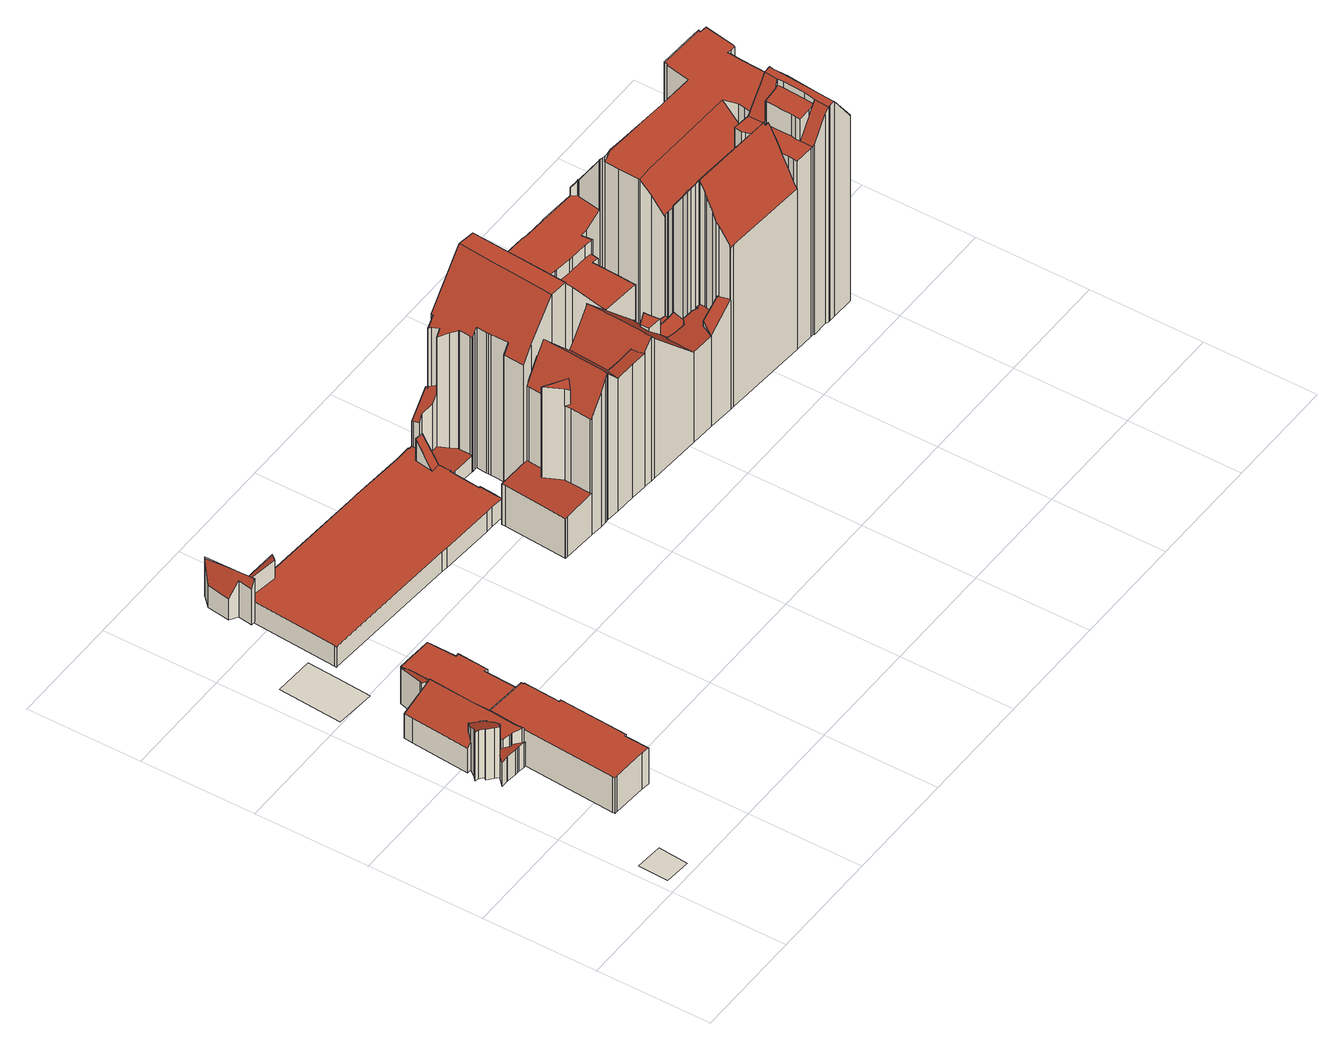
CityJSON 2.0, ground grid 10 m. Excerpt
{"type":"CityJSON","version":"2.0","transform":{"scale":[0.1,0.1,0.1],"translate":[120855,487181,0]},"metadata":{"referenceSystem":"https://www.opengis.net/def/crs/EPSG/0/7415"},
"CityObjects":{
"building1":{"type":"Building","attributes":{"dak_type":"no points","data_area":0,"data_coverage":0,"geconstateerd":false,"gid":17598523,"h_maaiveld":0.97,"kas_warenhuis":false,"lod11_replace":false,"ondergronds_type":"above ground","oorspronkelijkbouwjaar":1005,"pw_actueel":"yes","pw_bron":"ahn3","reconstructie_methode":"tudelft3d-geoflow","reconstruction_skipped":true,"rn":1,"status":"Pand in gebruik","t_run":12.97},"geometry":[{"type":"MultiSurface","lod":"0","boundaries":[[[0,1,2,3]]]}]},
"building2":{"type":"Building","attributes":{"dak_type":"slanted","data_area":21.31,"data_coverage":0.829,"geconstateerd":false,"gid":17598527,"h_dak_50p":4.55,"h_dak_70p":4.78,"h_dak_max":6.63,"h_dak_min":3.34,"h_maaiveld":1.11,"kas_warenhuis":false,"lod11_replace":false,"ondergronds_type":"above ground","oorspronkelijkbouwjaar":1005,"pw_actueel":"yes","pw_bron":"ahn3","reconstructie_methode":"tudelft3d-geoflow","reconstruction_skipped":false,"rmse_lod12":0.75,"rmse_lod13":1.31,"rmse_lod22":0.207,"rn":1,"status":"Pand in gebruik","t_run":114.47,"val3dity_codes_lod12":"[]","val3dity_codes_lod13":"[]","val3dity_codes_lod22":"[]"},"children":["building2-1"]},
"building2-1":{"type":"BuildingPart","parents":["building2"],"geometry":[{"type":"Solid","lod":"2.2","boundaries":[[[[4,5,6,7,8,9,10,11,12,13,14,15,16,17,18,19,20,21,22,23,24,25,26,27,28,29,30]],[[31,32,33,34]],[[35,36,37,38]],[[39,28,27,40]],[[41,7,6,42]],[[43,44,45,46]],[[47,20,19,48]],[[40,27,26,49]],[[50,24,23,51]],[[52,21,20,47]],[[46,45,18,17,53]],[[48,19,18,45]],[[38,37,29,28,39]],[[54,15,14,55]],[[56,30,29,37]],[[57,4,30,56]],[[58,59,60,61]],[[62,8,7,41]],[[42,6,5,63]],[[49,26,25,64]],[[65,66,67,68]],[[53,17,16,69]],[[69,16,15,54]],[[70,22,21,52]],[[68,67,71,72]],[[51,23,22,70]],[[64,25,24,50]],[[73,13,12,74]],[[55,14,13,73]],[[72,71,75,76]],[[77,78,44,43]],[[79,80,78,77]],[[81,82,83,84]],[[82,85,86,87]],[[87,86,88,89]],[[84,83,66,65]],[[61,60,85,82,81]],[[76,75,90,91]],[[91,90,80,79]],[[59,11,10,92]],[[92,10,9,93]],[[74,12,11,59,58]],[[93,9,8,62]],[[63,5,4,57]],[[89,88,94,95]],[[95,94,32,31]],[[34,33,36,35]],[[65,68,72,76,91,79,77,43,46,53,69,54,55,73,74,58,61,81,84]],[[32,94,88,86,85,60,59,92,93,62,41,42,63,57,56,37,36,33]],[[38,39,40,49,64,50,51,70,52,47,48,45,44,78,80,90,75,71,67,66,83,82,87,89,95,31,34,35]]]],"semantics":{"surfaces":[{"type":"GroundSurface"},{"type":"WallSurface","on_footprint_edge":false},{"type":"WallSurface","on_footprint_edge":true},{"type":"RoofSurface"}],"values":[[0,1,1,2,2,1,2,2,2,2,2,2,2,2,2,2,1,2,2,2,1,2,2,2,1,2,2,2,2,1,1,1,1,1,1,1,1,1,1,2,2,2,2,2,1,1,1,3,3,3]]}}]},
"building3":{"type":"Building","attributes":{"dak_type":"horizontal","data_area":43.42,"data_coverage":0.924,"geconstateerd":false,"gid":17598525,"h_dak_50p":4.78,"h_dak_70p":4.79,"h_dak_max":4.99,"h_dak_min":4.66,"h_maaiveld":1.18,"kas_warenhuis":false,"lod11_replace":false,"ondergronds_type":"above ground","oorspronkelijkbouwjaar":1005,"pw_actueel":"yes","pw_bron":"ahn3","reconstructie_methode":"tudelft3d-geoflow","reconstruction_skipped":false,"rmse_lod12":0.025,"rmse_lod13":0.0248,"rmse_lod22":0.0235,"rn":1,"status":"Pand in gebruik","t_run":84.15,"val3dity_codes_lod12":"[]","val3dity_codes_lod13":"[]","val3dity_codes_lod22":"[]"},"children":["building3-1"]},
"building3-1":{"type":"BuildingPart","parents":["building3"],"geometry":[{"type":"Solid","lod":"2.2","boundaries":[[[[96,97,98,99,100,101,102,103,104,105,106,107,108,109,110,111]],[[112,100,99,113]],[[113,99,98,114]],[[115,111,110,116]],[[117,96,111,115]],[[118,108,107,119]],[[120,101,100,112]],[[121,103,102,122]],[[122,102,101,120]],[[123,104,103,121]],[[114,98,97,124]],[[124,97,96,117]],[[125,109,108,118]],[[116,110,109,125]],[[126,105,104,123]],[[127,106,105,126]],[[119,107,106,127]],[[119,127,126,123,121,122,120,112,113,114,124,117,115,116,125,118]]]],"semantics":{"surfaces":[{"type":"GroundSurface"},{"type":"WallSurface","on_footprint_edge":true},{"type":"RoofSurface"}],"values":[[0,1,1,1,1,1,1,1,1,1,1,1,1,1,1,1,1,2]]}}]},
"building4":{"type":"Building","attributes":{"dak_type":"slanted","data_area":1.14,"data_coverage":0.863,"geconstateerd":false,"gid":17598517,"h_dak_50p":4.83,"h_dak_70p":4.89,"h_dak_max":4.95,"h_dak_min":4.67,"h_maaiveld":1.17,"kas_warenhuis":false,"lod11_replace":false,"ondergronds_type":"above ground","oorspronkelijkbouwjaar":1005,"pw_actueel":"yes","pw_bron":"ahn3","reconstructie_methode":"tudelft3d-geoflow","reconstruction_skipped":false,"rmse_lod12":0.136,"rmse_lod13":0.136,"rmse_lod22":0.116,"rn":1,"status":"Pand in gebruik","t_run":45.29,"val3dity_codes_lod12":"[]","val3dity_codes_lod13":"[]","val3dity_codes_lod22":"[]"},"children":["building4-1"]},
"building4-1":{"type":"BuildingPart","parents":["building4"],"geometry":[{"type":"Solid","lod":"2.2","boundaries":[[[[128,129,130,131,132,133,134]],[[135,134,133,136]],[[136,133,132,137]],[[138,128,134,135]],[[137,132,131,139]],[[140,129,128,138]],[[141,130,129,140]],[[139,131,130,141]],[[140,138,135,136,137,139,141]]]],"semantics":{"surfaces":[{"type":"GroundSurface"},{"type":"WallSurface","on_footprint_edge":true},{"type":"RoofSurface"}],"values":[[0,1,1,1,1,1,1,1,2]]}}]},
"building5":{"type":"Building","attributes":{"dak_type":"horizontal","data_area":24.01,"data_coverage":0.89,"geconstateerd":false,"gid":17598515,"h_dak_50p":4.69,"h_dak_70p":4.72,"h_dak_max":4.9,"h_dak_min":4.61,"h_maaiveld":1.25,"kas_warenhuis":false,"lod11_replace":false,"ondergronds_type":"above ground","oorspronkelijkbouwjaar":1005,"pw_actueel":"yes","pw_bron":"ahn3","reconstructie_methode":"tudelft3d-geoflow","reconstruction_skipped":false,"rmse_lod12":0.0453,"rmse_lod13":0.0449,"rmse_lod22":0.0235,"rn":1,"status":"Pand in gebruik","t_run":69.12,"val3dity_codes_lod12":"[]","val3dity_codes_lod13":"[]","val3dity_codes_lod22":"[]"},"children":["building5-1"]},
"building5-1":{"type":"BuildingPart","parents":["building5"],"geometry":[{"type":"Solid","lod":"2.2","boundaries":[[[[142,143,144,145,146,147,148,149,150,151,152,153,154,155,156,157]],[[158,148,147,159]],[[159,147,146,160]],[[161,156,155,162]],[[163,143,142,164]],[[165,145,144,166]],[[160,146,145,165]],[[167,154,153,168]],[[162,155,154,167]],[[168,153,152,169]],[[170,150,149,171]],[[171,149,148,158]],[[169,152,151,172]],[[166,144,143,163]],[[164,142,157,173]],[[172,151,150,170]],[[173,157,156,161]],[[168,169,172,170,171,158,159,160,165,166,163,164,173,161,162,167]]]],"semantics":{"surfaces":[{"type":"GroundSurface"},{"type":"WallSurface","on_footprint_edge":true},{"type":"RoofSurface"}],"values":[[0,1,1,1,1,1,1,1,1,1,1,1,1,1,1,1,1,2]]}}]},
"building6":{"type":"Building","attributes":{"dak_type":"no points","data_area":0,"data_coverage":0,"geconstateerd":false,"gid":17598519,"h_maaiveld":1.18,"kas_warenhuis":false,"lod11_replace":false,"ondergronds_type":"above ground","oorspronkelijkbouwjaar":1005,"pw_actueel":"yes","pw_bron":"ahn3","reconstructie_methode":"tudelft3d-geoflow","reconstruction_skipped":true,"rn":1,"status":"Pand in gebruik","t_run":30.95},"geometry":[{"type":"MultiSurface","lod":"0","boundaries":[[[174,175,176,177,178]]]}]},
"building7":{"type":"Building","attributes":{"dak_type":"slanted","data_area":2.9,"data_coverage":0.989,"geconstateerd":false,"gid":17598529,"h_dak_50p":4.79,"h_dak_70p":4.87,"h_dak_max":5,"h_dak_min":3.23,"h_maaiveld":1.32,"kas_warenhuis":false,"lod11_replace":false,"ondergronds_type":"above ground","oorspronkelijkbouwjaar":1005,"pw_actueel":"yes","pw_bron":"ahn3","reconstructie_methode":"tudelft3d-geoflow","reconstruction_skipped":false,"rmse_lod12":0.595,"rmse_lod13":0.755,"rmse_lod22":0.177,"rn":1,"status":"Pand in gebruik","t_run":40.43,"val3dity_codes_lod12":"[]","val3dity_codes_lod13":"[]","val3dity_codes_lod22":"[]"},"children":["building7-1"]},
"building7-1":{"type":"BuildingPart","parents":["building7"],"geometry":[{"type":"Solid","lod":"2.2","boundaries":[[[[179,180,181,182,183,184,185,186]],[[187,184,183,188]],[[189,182,181,190]],[[190,181,180,191]],[[192,186,185,193]],[[194,179,186,192]],[[191,180,179,194]],[[193,185,184,187]],[[188,183,182,189]],[[189,190,191,194,192,193,187,188]]]],"semantics":{"surfaces":[{"type":"GroundSurface"},{"type":"WallSurface","on_footprint_edge":true},{"type":"RoofSurface"}],"values":[[0,1,1,1,1,1,1,1,1,2]]}}]},
"building8":{"type":"Building","attributes":{"dak_type":"slanted","data_area":401.01,"data_coverage":0.884,"geconstateerd":false,"gid":17598534,"h_dak_50p":14.51,"h_dak_70p":17.62,"h_dak_max":20.43,"h_dak_min":2.55,"h_maaiveld":1.09,"kas_warenhuis":false,"lod11_replace":false,"ondergronds_type":"above ground","oorspronkelijkbouwjaar":1730,"pw_actueel":"yes","pw_bron":"ahn3","reconstructie_methode":"tudelft3d-geoflow","reconstruction_skipped":false,"rmse_lod12":8.68,"rmse_lod13":1.57,"rmse_lod22":0.309,"rn":1,"status":"Pand in gebruik","t_run":903.51,"val3dity_codes_lod12":"[]","val3dity_codes_lod13":"[]","val3dity_codes_lod22":"[]"},"children":["building8-1"]},
"building8-1":{"type":"BuildingPart","parents":["building8"],"geometry":[{"type":"Solid","lod":"2.2","boundaries":[[[[195,196,197,198,199,200,201,202,203,204,205,206,207,208,209,210,211,212,213,214,215,216,217,218,219,220,221,222,223,224,225,226,227,228,229,230,231,232,233,234,235,236,237,238,239,240,241,242,243,244,245,246,247,248,249,250,251,252,253,254,255,256,257,258,259,260,261,262,263,264,265,266,267,268,269,270,271,272,273,274,275,276,277,278,279]],[[280,244,243,281]],[[282,267,266,283]],[[283,266,265,284]],[[285,227,226,286]],[[287,222,221,288]],[[289,273,272,290]],[[291,207,206,292]],[[293,291,294,295]],[[296,225,224,297]],[[298,299,300,301]],[[302,242,241,303]],[[303,241,240,304]],[[305,209,208,306]],[[306,208,207,291,293]],[[307,308,309,310]],[[311,249,248,312]],[[313,314,315,316]],[[317,253,252,318]],[[318,252,251,319]],[[320,321,322,323]],[[301,300,324,325]],[[326,223,222,287]],[[327,258,257,328]],[[325,324,256,255,329]],[[330,331,299,298]],[[331,330,332]],[[333,228,227,285]],[[334,239,238,335]],[[335,238,237,336]],[[337,197,196,338]],[[338,196,195,339]],[[340,278,277,341]],[[342,343,274,273,289]],[[344,276,275,345]],[[346,328,257,256,324]],[[347,348,349,314,313]],[[350,351,352,353]],[[354,220,219,351,350]],[[355,250,249,311]],[[356,357,336,358]],[[359,334,357,356]],[[360,304,240,239,334,359]],[[361,327,362,363]],[[364,232,231,365]],[[366,367,368,369]],[[370,199,198,371]],[[316,315,372,373,374]],[[292,206,205,375]],[[376,377,378,379]],[[380,200,199,370]],[[381,259,258,327,361]],[[323,322,382,383]],[[363,362,383,384]],[[384,383,382,385,386]],[[387,218,217,388,389]],[[286,226,225,296]],[[319,251,250,355]],[[390,211,210,391]],[[392,393,394,395]],[[396,397,393,392]],[[398,233,232,364,399]],[[399,364,400,401]],[[402,403,404,405]],[[406,271,270,407]],[[408,213,212,409]],[[410,236,235,411,412]],[[413,414,415,416]],[[309,417,310]],[[310,417,418,419]],[[419,418,414,413]],[[417,309,403,402]],[[420,214,213,408]],[[365,231,230,421]],[[422,269,268,423]],[[424,344,367,366]],[[341,277,276,344,424]],[[425,426,427]],[[428,429,430,431]],[[432,433,434,435,436]],[[386,385,429,428]],[[329,255,254,437]],[[438,439,440,441]],[[442,203,202,443]],[[444,391,210,209,305]],[[379,378,391,444]],[[297,224,223,326]],[[353,352,445,446]],[[290,272,271,406]],[[423,268,267,282]],[[339,195,279,447]],[[435,434,348,347]],[[436,435,448,449]],[[295,294,377,376]],[[421,230,229,450]],[[450,229,228,333]],[[373,372,321,320]],[[374,373,451,452]],[[452,451,328,346]],[[407,270,269,422]],[[453,246,245,454,455]],[[456,260,259,381]],[[454,245,244,280]],[[457,458,304,360]],[[281,243,242,302]],[[358,336,237,236,410]],[[437,254,253,317]],[[459,261,260,456]],[[427,426,460,461]],[[462,463,464,465]],[[466,247,246,453]],[[401,400,397,396]],[[312,248,247,466]],[[455,454,458,457]],[[467,468,431,469]],[[409,212,211,390]],[[351,219,218,387]],[[288,221,220,354]],[[470,471,472]],[[473,474,475,476]],[[477,478,479,480]],[[481,215,214,420]],[[388,217,216,482]],[[482,216,215,481]],[[483,484,405,485]],[[485,405,404,486,487]],[[389,388,484,483]],[[487,486,463,462]],[[441,440,488,489]],[[490,465,464,439,438]],[[446,445,465,490]],[[476,475,478,477]],[[491,492,493,494]],[[469,431,430,495,492,491]],[[492,495,349,348]],[[494,493,496,497]],[[497,496,498,499]],[[500,499,498,433,432]],[[395,394,499,500]],[[449,448,501]],[[502,204,203,442]],[[375,205,204,502]],[[284,265,264,503]],[[503,264,263,504]],[[480,479,468,467]],[[411,235,234,505]],[[505,234,233,398]],[[412,411,506,507]],[[506,508,507]],[[507,508,471,470]],[[443,202,201,509]],[[509,201,200,380]],[[447,279,278,340]],[[489,488,510,511]],[[512,262,261,459]],[[504,263,262,513]],[[513,262,512]],[[416,415,514]],[[369,368,308,307]],[[345,275,274,343]],[[511,510,343,342]],[[371,198,197,337]],[[461,460,474,473]],[[357,334,335,336]],[[328,451,373,320,323,383,362,327]],[[295,376,379,444,305,306,293]],[[467,469,491,494,497,499,394,393,397,400,364,365,421,450,333,285,515,425,427,461,473,476,477,480]],[[321,372,315,314,349,495,430,429,385,382,322]],[[316,374,452,346,324,300,299,331,332,516,517,518]],[[281,302,303,304,458,454,280]],[[519,520,521,522,523,524,475,474,460,426,425,515,285,286,296,525,513,512,459,456,381]],[[366,369,307,514,415,414,418,417,402,405,484,388,482,481,420,408,409,390,391,378,377,294,291,292,375,502,442,443,509,380,370,371,337,338,339,447,340,341,424]],[[485,487,462,465,445,352,351,387,389,483]],[[308,368,367,344,345,343,510,488,440,439,464,463,486,404,403,309]],[[433,498,496,493,492,348,434]],[[489,511,342,289,290,406,407,422,423,282,283,284,503,504,526,527,528,529,530,531,297,326,287,288,354,350,353,446,490,438,441]],[[524,523,522,521,520,519,381,361,363,384,386,428,431,468,479,478,475]],[[471,508,506,411,505,398,399,401,396,392,395,500,432,436,449,501,532,533,472]],[[507,470,472,533,532,501,448,435,347,313,316,518,517,516,332,330,298,301,325,329,437,317,318,319,355,311,312,466,453,455,457,360,359,356,358,410,412]],[[513,525,296,297,531,530,529,528,527,526,504]],[[416,514,307,310,419,413]]]],"semantics":{"surfaces":[{"type":"GroundSurface"},{"type":"WallSurface","on_footprint_edge":true},{"type":"WallSurface","on_footprint_edge":false},{"type":"RoofSurface"}],"values":[[0,1,1,1,1,1,1,1,2,1,2,1,1,1,1,2,1,2,1,1,2,2,1,1,1,2,2,1,1,1,1,1,1,1,1,1,2,2,1,1,2,2,1,2,1,2,1,2,1,2,1,1,2,2,2,1,1,1,1,2,2,1,2,2,1,1,1,2,2,2,2,2,1,1,1,2,1,2,2,2,2,1,2,1,1,2,1,2,1,1,1,2,2,2,1,1,2,2,2,1,1,1,1,2,1,1,1,1,2,2,1,2,1,2,2,1,1,1,2,2,2,1,1,1,2,2,2,2,2,2,2,2,2,2,2,2,2,2,2,2,1,1,1,1,2,1,1,2,2,2,1,1,1,2,1,1,1,2,2,1,2,1,2,3,3,3,3,3,3,3,3,3,3,3,3,3,3,3,3,3,3]]}}]},
"building9":{"type":"Building","attributes":{"dak_type":"slanted","data_area":174.55,"data_coverage":0.864,"geconstateerd":false,"gid":17599100,"h_dak_50p":14.82,"h_dak_70p":19.44,"h_dak_max":22.4,"h_dak_min":4.49,"h_maaiveld":0.493,"kas_warenhuis":false,"lod11_replace":false,"ondergronds_type":"above ground","oorspronkelijkbouwjaar":1005,"pw_actueel":"yes","pw_bron":"ahn3","reconstructie_methode":"tudelft3d-geoflow","reconstruction_skipped":false,"rmse_lod12":6.31,"rmse_lod13":1.42,"rmse_lod22":0.278,"rn":1,"status":"Pand in gebruik","t_run":530.34,"val3dity_codes_lod12":"[]","val3dity_codes_lod13":"[]","val3dity_codes_lod22":"[]"},"children":["building9-1"]},
"building9-1":{"type":"BuildingPart","parents":["building9"],"geometry":[{"type":"Solid","lod":"2.2","boundaries":[[[[534,535,536,537,538,539,540,541,542,543,544,545,546,547,548,549,550,551,552,553,554,555,556,557,558,559,560,561,562,563,564,565,566,567,568,569,570,571,572,573,574,575,576,577,578,579,580,581,582,583,584,585,586,587,588,589,590,591,592]],[[593,594,595,596]],[[597,558,557,598,599]],[[600,561,560,601]],[[602,540,539,603]],[[604,605,606]],[[607,550,549,608]],[[605,604,609,610]],[[611,579,578,612]],[[599,598,613,614]],[[615,563,562,616]],[[617,576,575,618]],[[619,620,621,622]],[[623,541,540,602]],[[624,544,543,625]],[[626,627,628,629]],[[630,547,546,631]],[[632,570,569,633]],[[634,556,555,635]],[[636,545,544,624]],[[637,542,541,623]],[[638,553,552,639]],[[640,641,642,643,644]],[[644,643,645,594,593]],[[646,559,558,597]],[[647,648,649,650]],[[651,652,653,654]],[[655,566,565,653]],[[601,560,559,646]],[[612,578,577,656]],[[657,658,659,660]],[[661,662,648,647]],[[663,664,665,666,667]],[[668,669,664,663]],[[670,592,591,671]],[[672,673,674]],[[656,577,576,617]],[[675,676,662,661]],[[677,678,676,675,679]],[[680,585,584,681]],[[610,609,682,683]],[[679,675,684,685]],[[686,687,688,689]],[[650,649,687,686]],[[690,691,692,693]],[[633,569,568,694]],[[695,548,547,630]],[[696,588,587,697]],[[618,575,574,698,699]],[[629,628,652,651]],[[635,555,554,700]],[[622,621,701,702,703]],[[704,705,567,566,655]],[[706,707,708,709]],[[697,587,586,710]],[[711,712,713,714]],[[715,716,712,711]],[[616,562,561,600]],[[698,574,573,717]],[[699,698,718,719]],[[720,580,579,611]],[[721,581,580,720]],[[681,584,583,722]],[[723,590,589,724]],[[725,586,585,680]],[[726,727,728,729]],[[703,702,727,726]],[[729,728,730,731]],[[732,733,716,715]],[[734,735,736,737]],[[639,552,551,738]],[[739,740,738,741]],[[598,557,556,634]],[[614,613,642,641]],[[641,640,742]],[[683,682,673,672]],[[694,568,567,705]],[[743,744,745]],[[717,573,572,746]],[[747,748,749,750]],[[700,554,553,638]],[[751,752,753]],[[666,665,658,657]],[[667,666,754,755]],[[756,757,758,759]],[[759,758,760,761]],[[761,760,691,690]],[[762,763,764,765]],[[766,767,768,769]],[[710,586,725]],[[722,583,582,770]],[[770,582,581,721]],[[731,730,771,772]],[[772,771,773,774]],[[693,692,775,776]],[[763,762,606]],[[746,572,571,707,706]],[[777,534,592,670]],[[714,713,674]],[[724,589,588,696]],[[737,736,705,704]],[[750,749,735,734]],[[689,688,778,779]],[[780,781,782,783,784]],[[779,778,785,786]],[[787,788,781,780]],[[786,785,788,787]],[[625,543,542,637]],[[608,549,548,695]],[[789,790,744,743]],[[752,751,790,789]],[[631,546,545,636]],[[741,738,551,550,607]],[[603,539,538,791]],[[791,538,537,792]],[[793,794,791]],[[594,645,795,796]],[[796,795,740,739]],[[596,595,742]],[[660,659,797,798]],[[799,800,801,802]],[[783,782,800,799]],[[784,783,803]],[[804,805,748,747]],[[702,701,805,804]],[[709,708,620,619]],[[707,571,570,632]],[[798,797,794,793]],[[755,754,806]],[[806,754,792,807]],[[808,536,535,809]],[[810,811,809,812]],[[807,792,537,536,808]],[[654,653,565,564,813]],[[814,815,816,817]],[[817,816,818,819]],[[820,821,822,823]],[[819,818,824,825]],[[826,827,815,814]],[[825,824,827,826]],[[813,564,563,615]],[[828,829,627,626]],[[774,773,678,677]],[[830,831,829,828]],[[823,822,831,830]],[[802,801,821,820]],[[832,833,669,668]],[[685,684,833,832]],[[719,718,834,835]],[[835,834,836]],[[769,768,836]],[[776,775,767,766]],[[765,764,733,732]],[[757,756,837]],[[838,839,811,810]],[[839,838,837]],[[812,809,535,534,777]],[[671,591,590,723]],[[673,682,609,604,606,762,765,732,715,711,714,674]],[[738,740,795,645,643,642,613,598,634,635,700,638,639]],[[721,720,611,840,841,842,843,844,697,710,725,680,681,722,770]],[[724,696,697,844,843,842,841,840,611,612,845,605,610,683,672,846]],[[847,848,790,751,753,849,850,851,625,637,623,852,853,854,855,616,600,601,856]],[[752,789,743,745,857,858,636,624,625,851,850,849,753]],[[636,858,857,745,744,790,848,847,856,601,646,597,859,860,861,862,863,864,631]],[[863,862,861,860,859,597,599,614,641,742,595,594,796,739,741,607,608,695,630,631,864]],[[596,742,640,644,593]],[[656,617,618,865,866,763,606,605,845,612]],[[620,708,707,632,633,694,705,736,735,749,748,805,701,621]],[[792,754,666,657,660,798,793,791]],[[813,615,616,855,854,853,852,623,602,603,867,868,803,783,799,802,820,823,830,828,626,629,651,654],[824,818,816,815,827]],[[825,826,814,817,819]],[[679,685,832,668,663,667,755,806,807,808,809,811,839,837,756,759,761,690,869,677]],[[833,684,675,661,647,650,686,689,779,786,787,780,784,803,868,867,603,791,794,797,659,658,665,664,669]],[[836,834,718,698,717,746,706,709,619,622,703,726,729,731,772,774,677,869,690,693,776,766,769]],[[674,713,712,870,871,670,671,723,724,846,672]],[[812,777,670,871,870,712,716,733,764,763,866,865,618,699,719,835,836,768,767,775,692,691,760,758,757,837,838,810]],[[728,727,702,804,747,750,734,737,704,655,653,652,628,627,829,831,822,821,801,800,782,781,788,785,778,688,687,649,648,662,676,678,773,771,730]]]],"semantics":{"surfaces":[{"type":"GroundSurface"},{"type":"WallSurface","on_footprint_edge":false},{"type":"WallSurface","on_footprint_edge":true},{"type":"RoofSurface"}],"values":[[0,1,2,2,2,1,2,1,2,1,2,2,1,2,2,1,2,2,2,2,2,2,1,1,2,1,1,2,2,2,1,1,1,1,2,1,2,1,1,2,1,1,1,1,1,2,2,2,2,1,2,1,2,1,2,1,1,2,2,1,2,2,2,2,2,1,1,1,1,1,2,1,2,1,1,1,2,1,2,1,2,1,1,1,1,1,1,1,1,2,2,2,1,1,1,1,2,2,1,2,1,1,1,1,1,1,1,2,2,1,1,2,2,2,2,1,1,1,1,1,1,1,1,1,1,1,2,1,1,1,2,1,2,2,1,1,1,1,1,1,2,1,1,1,1,1,1,1,1,1,1,1,1,1,1,1,2,2,3,3,3,3,3,3,3,3,3,3,3,3,3,3,3,3,3,3,3,3]]}}]}
},
"vertices":[
[34,34,0],[10,36,0],[9,10,0],[32,8,0],
[41,157,11],[35,158,11],[33,158,11],[31,158,11],[22,159,11],[21,159,11],[15,159,11],[22,166,11],[19,169,11],[14,173,11],[16,175,11],[12,178,11],[9,179,11],[13,183,11],[17,188,11],[13,188,11],[17,239,11],[18,247,11],[46,245,11],[48,245,11],[48,244,11],[45,206,11],[44,188,11],[42,167,11],[42,166,11],[42,158,11],[42,157,11],[34,164,46],[34,164,34],[35,164,35],[35,164,46],[41,159,49],[41,159,35],[42,158,35],[42,158,49],[42,166,49],[42,167,49],[31,158,36],[33,158,36],[24,195,49],[24,195,40],[17,188,38],[17,188,54],[17,239,36],[13,188,36],[44,188,49],[48,244,48],[48,245,48],[18,247,36],[13,183,58],[12,178,60],[16,175,60],[42,157,36],[41,157,36],[22,166,62],[22,166,34],[25,168,34],[25,168,61],[22,159,36],[35,158,36],[45,206,48],[28,171,58],[28,171,43],[30,177,43],[30,177,55],[9,179,60],[46,245,47],[30,182,43],[30,182,53],[14,173,62],[19,169,62],[31,184,44],[31,184,52],[28,189,50],[28,189,42],[29,188,51],[29,188,43],[27,169,59],[27,169,43],[27,170,43],[27,170,59],[27,169,34],[28,169,34],[28,169,43],[29,168,34],[29,168,43],[30,186,43],[30,186,51],[15,159,35],[21,159,35],[33,165,34],[33,165,45],
[45,190,12],[82,187,12],[82,185,12],[83,185,12],[81,153,12],[83,153,12],[79,93,12],[77,93,12],[77,89,12],[76,71,12],[69,72,12],[38,74,12],[36,74,12],[36,76,12],[44,189,12],[44,190,12],[81,153,48],[83,185,48],[82,185,48],[44,190,48],[44,189,48],[45,190,48],[36,74,48],[38,74,48],[83,153,48],[77,93,48],[79,93,48],[77,89,48],[82,187,48],[36,76,48],[76,71,48],[69,72,48],
[44,245,12],[39,246,12],[40,248,12],[46,269,12],[49,264,12],[48,246,12],[48,245,12],[48,245,47],[48,246,47],[49,264,47],[44,245,48],[46,269,48],[39,246,50],[40,248,50],
[80,269,13],[81,269,13],[81,267,13],[80,243,13],[83,243,13],[81,216,13],[78,217,13],[76,188,13],[75,188,13],[73,188,13],[45,190,13],[44,190,13],[44,192,13],[49,270,13],[49,271,13],[50,271,13],[78,217,47],[81,216,47],[83,243,47],[49,271,46],[49,270,46],[81,269,46],[80,269,46],[80,243,47],[81,267,46],[44,192,47],[44,190,47],[45,190,47],[75,188,48],[76,188,48],[73,188,48],[50,271,46],
[53,330,0],[55,356,0],[20,358,0],[16,302,0],[51,299,0],
[58,405,13],[54,405,13],[56,418,13],[49,422,13],[52,442,13],[60,450,13],[61,451,13],[59,416,13],[60,450,49],[52,442,35],[49,422,34],[56,418,49],[54,405,49],[59,416,55],[61,451,52],[58,405,57],
[252,337,11],[253,337,11],[253,336,11],[252,324,11],[252,317,11],[240,318,11],[233,318,11],[185,321,11],[180,322,11],[54,330,11],[53,330,11],[53,332,11],[59,411,11],[59,416,11],[61,415,11],[93,413,11],[192,407,11],[195,407,11],[244,403,11],[250,403,11],[257,403,11],[257,402,11],[260,402,11],[277,401,11],[277,399,11],[281,399,11],[283,399,11],[284,399,11],[284,401,11],[318,399,11],[333,397,11],[368,395,11],[373,395,11],[393,394,11],[398,393,11],[417,392,11],[418,392,11],[451,390,11],[455,389,11],[556,383,11],[563,382,11],[599,380,11],[605,380,11],[611,379,11],[611,377,11],[610,374,11],[611,374,11],[611,373,11],[609,352,11],[609,348,11],[605,348,11],[600,348,11],[597,349,11],[597,347,11],[596,336,11],[594,299,11],[594,295,11],[593,294,11],[591,295,11],[561,297,11],[559,297,11],[553,297,11],[455,304,11],[411,306,11],[377,309,11],[376,309,11],[336,311,11],[328,312,11],[311,313,11],[287,315,11],[277,315,11],[278,333,11],[284,333,11],[285,349,11],[285,351,11],[285,353,11],[286,362,11],[283,362,11],[281,362,11],[280,362,11],[260,364,11],[255,364,11],[254,364,11],[253,353,11],[252,340,11],[609,348,27],[609,352,27],[284,333,154],[278,333,146],[277,315,146],[373,395,140],[368,395,145],[284,399,147],[283,399,147],[281,362,147],[283,362,150],[59,411,33],[53,332,32],[59,411,50],[60,411,33],[60,411,51],[333,397,192],[318,399,192],[555,306,190],[555,306,161],[554,301,152],[554,301,190],[611,373,27],[611,374,27],[610,374,27],[61,415,49],[59,416,49],[255,375,31],[255,375,26],[256,390,25],[256,390,54],[596,336,190],[597,347,190],[451,330,188],[451,330,31],[451,329,31],[451,329,188],[591,295,190],[593,294,190],[594,295,190],[451,320,53],[451,320,31],[418,322,31],[418,322,53],[553,297,146],[553,297,190],[284,401,147],[411,306,53],[455,304,53],[559,297,190],[556,312,190],[556,312,171],[553,324,190],[393,394,140],[611,377,27],[611,379,27],[605,380,27],[253,336,31],[253,337,31],[252,337,31],[253,353,31],[254,364,31],[280,362,146],[280,362,27],[255,364,26],[260,364,26],[455,304,148],[452,348,188],[452,348,71],[452,348,32],[277,399,139],[277,399,80],[278,397,81],[278,397,140],[281,399,144],[594,299,190],[604,378,190],[604,378,27],[605,380,190],[611,377,190],[610,374,190],[411,306,126],[411,308,53],[411,308,126],[451,390,140],[418,392,140],[255,369,31],[255,369,26],[255,370,26],[255,370,31],[252,317,30],[252,324,31],[453,320,31],[453,320,53],[453,320,175],[53,330,31],[87,407,51],[87,407,33],[90,410,33],[90,410,50],[240,318,31],[377,309,126],[412,322,31],[412,322,53],[412,322,126],[413,345,32],[413,345,126],[277,401,79],[260,402,32],[260,402,57],[192,407,32],[93,413,33],[454,384,157],[454,384,139],[451,365,139],[451,365,188],[455,386,155],[455,386,139],[455,389,148],[451,390,148],[454,386,139],[454,386,154],[256,395,32],[256,395,25],[260,395,25],[260,395,32],[286,362,153],[285,353,153],[244,403,32],[195,407,32],[599,380,190],[563,382,148],[563,382,190],[249,390,53],[249,390,32],[247,376,31],[247,376,32],[256,390,32],[249,391,32],[249,391,54],[250,403,32],[417,392,140],[285,351,153],[285,349,153],[255,364,31],[371,369,139],[372,357,137],[372,357,139],[419,344,126],[419,344,32],[420,351,33],[420,351,126],[450,361,194],[450,361,71],[453,361,71],[453,361,188],[453,361,193],[561,297,190],[279,381,142],[279,381,26],[281,375,27],[281,375,146],[180,322,31],[185,321,31],[93,413,49],[279,390,85],[279,390,142],[252,340,31],[458,362,188],[458,362,191],[398,393,140],[455,305,53],[455,305,151],[600,348,190],[605,348,27],[605,348,190],[376,309,126],[606,350,190],[606,350,27],[336,311,180],[372,356,137],[372,356,139],[270,390,73],[270,390,26],[275,390,26],[275,390,79],[597,349,190],[414,352,139],[414,352,126],[420,351,139],[561,378,190],[561,378,156],[557,357,190],[379,355,139],[379,355,127],[380,355,126],[380,355,139],[395,353,139],[395,353,126],[398,353,126],[398,353,139],[257,403,32],[257,402,32],[260,400,58],[260,400,32],[260,395,59],[264,396,25],[264,396,64],[281,374,27],[281,374,147],[275,390,136],[422,351,139],[422,351,71],[421,360,71],[421,360,139],[422,351,33],[427,360,71],[427,360,139],[451,364,71],[451,364,139],[451,364,190],[465,364,189],[54,330,31],[287,315,159],[311,313,191],[556,383,148],[562,379,153],[562,379,190],[562,379,154],[233,318,31],[281,365,27],[281,365,146],[328,312,190],[328,312,191],[247,375,31],[372,394,140],[497,327,189],[463,329,189],[457,329,188],[379,337,126],[379,339,126],[379,342,126],[379,343,126],[379,347,126],[379,349,126],[333,396,192],[312,318,191],[312,320,191],[314,351,192],[315,364,192],[315,368,192],[318,397,192],[475,363,189],[525,359,189],
[542,239,5],[525,240,5],[449,245,5],[445,245,5],[422,247,5],[401,248,5],[354,251,5],[350,251,5],[343,252,5],[342,252,5],[328,253,5],[310,254,5],[298,255,5],[297,255,5],[295,255,5],[289,255,5],[279,256,5],[278,256,5],[249,258,5],[247,258,5],[247,259,5],[251,314,5],[251,317,5],[281,315,5],[301,314,5],[325,312,5],[332,312,5],[348,311,5],[353,310,5],[399,307,5],[401,307,5],[407,307,5],[410,307,5],[414,306,5],[435,305,5],[439,305,5],[446,304,5],[447,304,5],[485,302,5],[498,301,5],[531,299,5],[546,297,5],[550,297,5],[562,296,5],[566,296,5],[573,296,5],[574,296,5],[592,294,5],[593,294,5],[593,293,5],[593,292,5],[593,290,5],[589,236,5],[569,237,5],[564,237,5],[562,237,5],[559,238,5],[545,238,5],[544,239,5],[279,280,139],[279,280,122],[280,276,125],[280,276,139],[301,314,154],[281,315,47],[281,315,122],[348,311,143],[332,312,120],[354,251,146],[401,248,96],[565,284,217],[565,284,223],[561,283,217],[279,256,123],[289,255,140],[565,279,217],[565,279,223],[573,296,223],[566,296,223],[281,313,47],[281,313,122],[399,307,102],[353,310,151],[550,297,199],[546,297,194],[447,301,174],[447,301,66],[446,297,65],[446,297,180],[350,251,151],[328,253,139],[342,252,139],[406,298,94],[406,298,76],[406,303,78],[406,303,94],[297,255,153],[298,255,153],[446,304,67],[439,305,68],[251,317,46],[251,314,46],[310,254,139],[343,252,141],[247,258,45],[249,258,45],[279,291,139],[279,291,122],[279,291,47],[272,296,47],[272,296,138],[279,280,47],[325,312,127],[443,272,95],[443,272,71],[441,273,71],[441,273,95],[407,304,94],[407,304,78],[407,307,79],[407,307,94],[410,307,79],[562,296,217],[444,256,115],[444,256,96],[428,258,96],[428,258,101],[443,274,95],[443,274,71],[444,257,189],[444,257,96],[444,255,96],[444,255,115],[444,255,186],[445,261,196],[445,261,96],[544,239,195],[545,238,197],[563,250,222],[563,250,217],[559,250,217],[447,273,95],[447,273,71],[448,274,220],[448,274,71],[447,273,218],[593,290,192],[593,292,192],[564,260,217],[564,260,223],[447,269,95],[447,269,211],[439,274,95],[439,274,71],[428,275,71],[428,275,95],[525,269,219],[525,269,194],[526,271,194],[526,271,216],[435,305,68],[295,255,150],[564,237,222],[569,237,222],[531,299,169],[531,299,193],[247,259,45],[445,295,65],[445,295,77],[445,295,185],[414,306,79],[414,306,68],[447,304,169],[447,304,67],[447,302,67],[447,302,172],[589,236,193],[544,250,217],[544,250,195],[555,250,211],[555,250,217],[544,254,217],[544,254,195],[498,301,169],[529,292,180],[529,292,194],[574,296,221],[592,294,194],[593,293,192],[559,238,217],[562,237,222],[589,236,192],[444,286,200],[444,286,75],[443,282,73],[443,282,208],[443,279,73],[443,279,212],[545,258,217],[545,258,195],[415,303,78],[415,303,67],[414,304,67],[414,304,78],[278,256,47],[278,257,122],[278,257,47],[278,256,122],[290,284,139],[327,264,138],[327,264,121],[312,265,139],[485,302,169],[426,296,77],[426,296,65],[416,297,65],[416,297,77],[331,264,122],[331,264,138],[342,264,138],[445,246,116],[445,246,170],[528,260,203],[528,260,194],[529,268,194],[529,268,216],[525,268,194],[525,268,216],[546,282,217],[546,282,194],[546,281,194],[546,281,217],[532,280,200],[532,280,194],[532,282,194],[532,282,198],[593,294,192],[444,275,72],[444,275,218],[448,275,72],[448,275,218],[530,271,194],[530,271,216],[542,239,195],[423,271,69],[423,271,95],[420,271,95],[420,271,70],[412,272,70],[412,272,86],[412,272,95],[422,271,69],[422,271,95],[421,271,95],[421,271,69],[329,264,138],[329,264,120],[422,247,96],[445,245,116],[423,249,97],[423,249,96],[279,275,47],[279,275,122],[425,252,96],[425,252,98],[408,278,91],[408,278,71],[404,284,72],[404,284,95],[403,274,95],[438,295,77],[438,295,65],[445,246,169],[445,245,168],[449,245,168],[525,240,167],[525,243,195],[525,243,173],[525,240,195],[401,307,100],[402,287,112],[402,287,97],[402,293,98],[402,293,112],[390,288,110],[390,288,112],[405,288,95],[405,288,74],[405,289,74],[405,289,95],[390,280,109],[390,280,112],[403,279,112],[403,279,96],[406,295,94],[406,295,76],[403,294,97],[403,294,75],[446,267,207],[446,267,95],[530,289,185],[530,289,194],[531,284,194],[527,255,194],[526,248,195],[526,248,181],[572,293,223],[572,284,223],[572,279,223],[570,250,222],[569,238,222],[566,294,223],[562,238,222],[332,310,120],[329,265,120],[342,258,138],[342,256,139],[342,255,139],[350,254,151],[350,256,151],[351,263,151],[353,304,151],[332,311,120],[311,260,139],[310,255,139],[301,312,154],[300,291,154],[299,278,154],[298,266,154],[298,261,154],[298,256,153],[546,295,194],[546,289,194],[401,250,96],[403,271,95],[457,274,219],[544,247,195],[544,246,195]
]}
